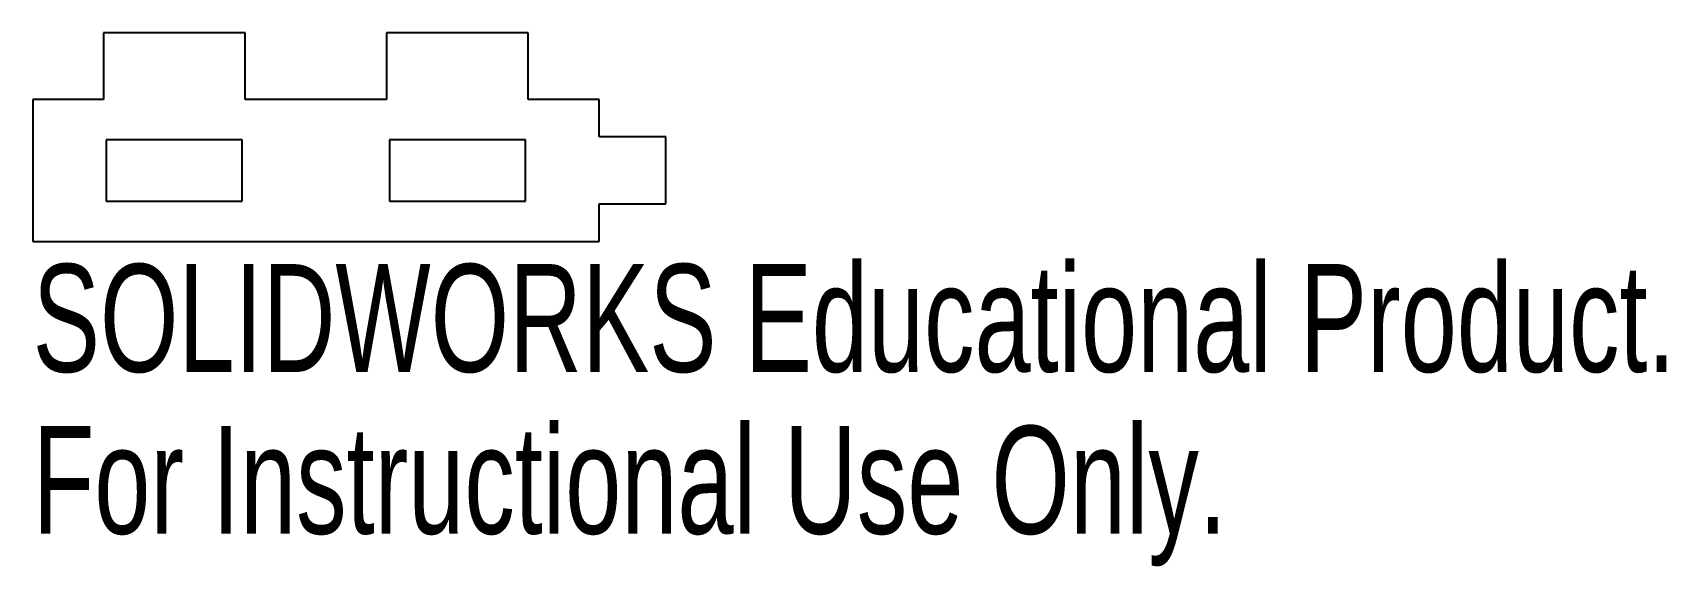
# Model space of a CAD drawing. Header units: inches. Extents: x -0.75 to 2.13, y -0.7 to 0.24.
import ezdxf

# ---------------------------------------------------------------- set-up
doc = ezdxf.new("R2010")
doc.units = ezdxf.units.IN
doc.header["$MEASUREMENT"] = 0
doc.styles.add('SLDTEXTSTYLE0', font='TXT', dxfattribs={"width": 0.7})

msp = doc.modelspace()

# ---------------------------------------------------------------- linework, layer by layer
at = {"color": 7, "linetype": 'Continuous', "lineweight": 25}
for p, q in [((-0.375, 0.2431), (-0.625, 0.2431)), ((-0.625, 0.2431), (-0.625, 0.125)), ((-0.375, 0.125), (-0.375, 0.2431)), ((0.125, 0.2431), (-0.125, 0.2431)), ((-0.125, 0.2431), (-0.125, 0.125)), ((0.125, 0.125), (0.125, 0.2431)), ((-0.625, 0.125), (-0.75, 0.125)), ((-0.75, 0.125), (-0.75, -0.125)), ((-0.125, 0.125), (-0.375, 0.125)), ((0.25, 0.125), (0.125, 0.125)), ((0.25, 0.0591), (0.25, 0.125)), ((0.3681, 0.0591), (0.25, 0.0591)), ((0.3681, -0.0591), (0.3681, 0.0591)), ((-0.62, 0.0541), (-0.62, -0.0541)), ((-0.38, 0.0541), (-0.62, 0.0541)), ((-0.38, -0.0541), (-0.38, 0.0541)), ((-0.12, 0.0541), (-0.12, -0.0541)), ((0.12, 0.0541), (-0.12, 0.0541)), ((0.12, -0.0541), (0.12, 0.0541)), ((-0.62, -0.0541), (-0.38, -0.0541)), ((-0.12, -0.0541), (0.12, -0.0541)), ((0.25, -0.125), (0.25, -0.0591)), ((0.25, -0.0591), (0.3681, -0.0591)), ((-0.75, -0.125), (0.25, -0.125))]:
    msp.add_line(p, q, dxfattribs=at)

# ---------------------------------------------------------------- texts
at = {"color": 7, "linetype": 'Continuous', "char_height": 0.1903, "attachment_point": 1, "style": 'SLDTEXTSTYLE0'}
for s, insert in [('SOLIDWORKS Educational Product.', (-0.75, -0.1651)), ('For Instructional Use Only.', (-0.75, -0.4506))]:
    msp.add_mtext(s, dxfattribs=dict(at, insert=insert))

doc.saveas('drawing.dxf')
